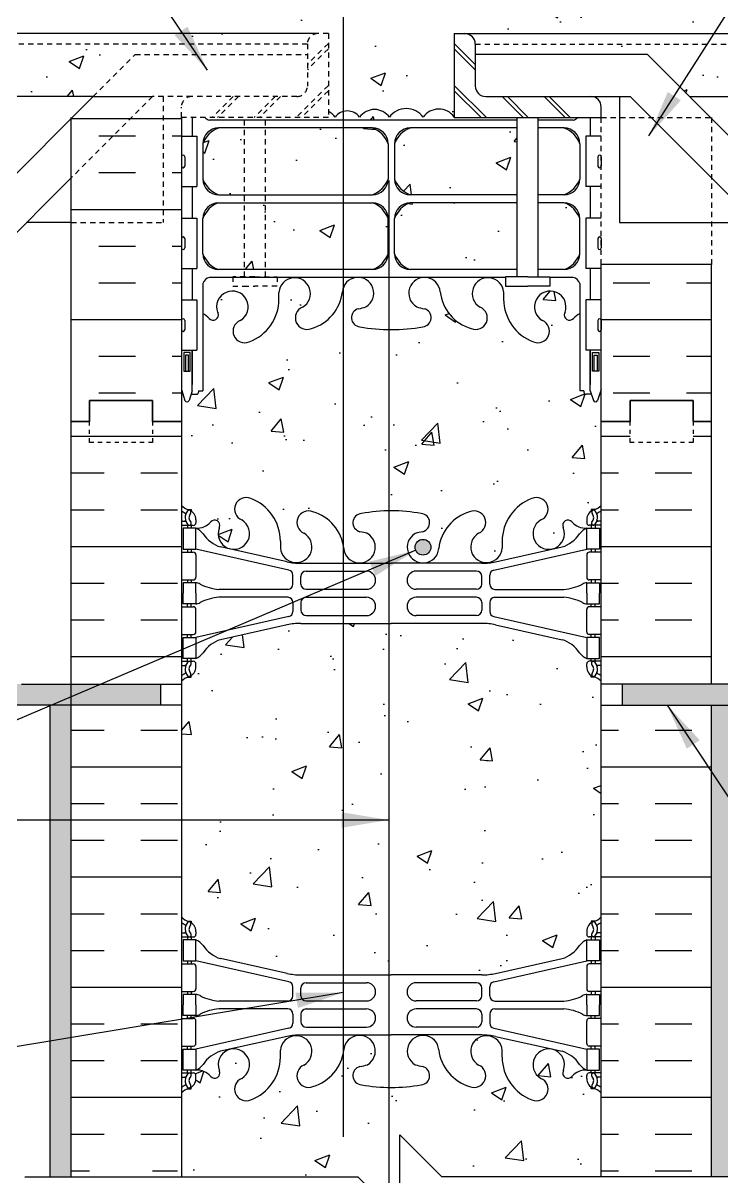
# Model space of a CAD drawing. Header units: inches. Extents: x 231.8 to 290, y 155 to 224.3.
# Drawn here: x 250.82 to 267.47, y 178.09 to 205.58 of the extents above; entities that cross this region are included whole.
import ezdxf

# ---------------------------------------------------------------- set-up
doc = ezdxf.new("R2010")
doc.units = ezdxf.units.IN
doc.header["$MEASUREMENT"] = 0
doc.linetypes.add('DASHED2', pattern=[0.375, 0.25, -0.125])
doc.linetypes.add('HIDDEN2', pattern=[0.1875, 0.125, -0.0625])
for name, color, linetype in [('HATCH', 12, 'Continuous'), ('Hidden2', 12, 'HIDDEN2'), ('line25', 2, 'Continuous'), ('LINE3', 3, 'Continuous'), ('LINE50', 5, 'Continuous'), ('LINE9', 9, 'Continuous'), ('TEXT', 4, 'Continuous'), ('Web_Edge', 9, 'Continuous')]:
    doc.layers.add(name, color=color, linetype=linetype)
doc.styles.add('DIM', font='romans.shx', dxfattribs={"width": 0.7})
doc.dimstyles.new('ext_12', dxfattribs={"dimscale": 12, "dimtxt": 0.09375, "dimasz": 0.09375, "dimexe": 0.09375, "dimexo": 0.0625, "dimgap": 0.0625, "dimtad": 1, "dimdec": 1, "dimzin": 3, "dimdsep": 46, "dimlunit": 4, "dimtxsty": 'DIM', "dimcen": 0.09, "dimdle": 0.09375, "dimclrt": 4, "dimadec": 0, "dimazin": 0, "dimtfac": 1, "dimtdec": 1, "dimtmove": 2, "dimatfit": 3, "dimfxl": 1, "dimfrac": 2, "dimtolj": 1, "dimtzin": 0, "dimarcsym": 0})
pattern_1 = [(50, (0, 0), (3.5863, -0.31376), [0.375, -4.125]), (355, (0, 0), (-0.693757, 3.76096), [0.3, -3.3]), (100.4514, (0.299, -0.026), (2.892544, 3.4472), [0.3187, -3.50571]), (46.1842, (0, 1), (5.336207, -0.827596), [0.5625, -6.1875]), (96.6356, (0.4447, 0.931), (4.67331, 4.87059), [0.47805, -5.25857]), (351.1842, (0, 1), (4.67331, 4.87059), [0.45, -4.95]), (21, (0.5, 0.75), (2.984535, -2.013094), [0.375, -4.125]), (326, (0.5, 0.75), (1.216577, 3.62575), [0.3, -3.3]), (71.4514, (0.7487, 0.5822), (4.201112, 1.612656), [0.3187, -3.50571]), (37.5, (0, 0), (0.0607993, 1.6644693), [0, -3.26, 0, -3.35, 0, -3.3125]), (7.5, (0, 0), (1.315348, 1.9720586), [0, -1.91, 0, -3.185, 0, -1.2625]), (327.5, (-1.115, 0), (2.669112, -0.1127744), [0, -1.25, 0, -3.9, 0, -5.175]), (317.5, (-1.615, 0), (2.915931, 0.500525), [0, -1.625, 0, -2.59, 0, -3.675])]

msp = doc.modelspace()

# ---------------------------------------------------------------- hatches: boundary and pattern name
at = {"layer": 'HATCH'}
h = msp.add_hatch(dxfattribs=at)
h.set_pattern_fill('AR-CONC', color=256, scale=0.5)
h.set_pattern_definition(pattern_1)
h.paths.add_polyline_path([(264.249, 219.932, -0.249069), (264.359, 220.139), (264.359, 220.181), (264.449, 220.181, 0.088416), (264.595, 220.278), (264.595, 223.086), (260.595, 223.086), (259.595, 224.086), (259.595, 222.086), (258.595, 223.086), (254.595, 223.086), (254.595, 220.278, 0.08841), (254.741, 220.181), (254.831, 220.181), (254.831, 220.139, -0.249069), (254.941, 219.932), (254.941, 219.865, -0.414214), (254.879, 219.802), (254.831, 219.802), (254.831, 219.732), (254.936, 219.732, -0.168672), (255.122, 219.583, 0.17445), (255.53, 219.287), (257.111, 218.934, 0.054974), (257.437, 218.898), (259.595, 218.898), (261.753, 218.898, 0.054974), (262.08, 218.934), (263.661, 219.287, 0.17445), (264.068, 219.583, -0.168672), (264.254, 219.732), (264.359, 219.732), (264.359, 219.802), (264.312, 219.802, -0.414214), (264.249, 219.865)])
h.paths.add_polyline_path([(264.595, 216.086, 0.088416), (264.449, 216.183), (264.359, 216.183), (264.359, 216.225, -0.249069), (264.249, 216.432), (264.249, 216.5, -0.414214), (264.312, 216.562), (264.359, 216.562), (264.359, 216.632), (264.254, 216.632, 0.231736), (263.897, 216.481, -0.8344), (263.685, 216.607), (263.697, 216.628, 2.155404), (263.158, 216.434, -1), (262.945, 215.923, -0.311223), (262.236, 216.939), (262.236, 217.104, 1.661382), (261.675, 216.751, -1), (261.462, 216.24, -0.30095), (260.725, 217.112, 1.661382), (260.164, 216.759, 0.055617), (260.344, 216.714, -0.843243), (260.309, 216.281, -0.047544), (259.595, 216.217, -0.047544), (258.882, 216.281, -0.843243), (258.847, 216.714, 0.055617), (259.027, 216.759, 1.661382), (258.465, 217.112, -0.30095), (257.729, 216.24, -1), (257.516, 216.751, 1.661382), (256.955, 217.104), (256.955, 216.939, -0.311223), (256.246, 215.923, -1), (256.032, 216.434, 2.155404), (255.494, 216.628), (255.506, 216.607, -0.834375), (255.294, 216.481, 0.23174), (254.936, 216.632), (254.831, 216.632), (254.831, 216.562), (254.879, 216.562, -0.414214), (254.941, 216.5), (254.941, 216.432, -0.249069), (254.831, 216.225), (254.831, 216.183), (254.741, 216.183, 0.08841), (254.595, 216.086), (254.595, 213.327), (254.68, 213.587, -0.6), (254.78, 213.587), (254.829, 213.437), (254.955, 213.437, -0.414214), (255.005, 213.387), (255.005, 213.357), (255.105, 213.357), (255.105, 211.52, 0.108933), (255.258, 211.633, -0.8344), (255.47, 211.508), (255.458, 211.486, 2.155404), (255.996, 211.681, -1), (256.21, 212.192, -0.311223), (256.919, 211.176), (256.919, 211.011, 1.661382), (257.48, 211.364, -1), (257.693, 211.875, -0.30095), (258.429, 211.002, 1.661382), (258.991, 211.355, 0.055617), (258.811, 211.401, -0.843243), (258.846, 211.833, -0.049932), (259.595, 211.898, -0.049932), (260.345, 211.833, -0.843243), (260.38, 211.401, 0.055617), (260.2, 211.355, 1.661382), (260.761, 211.002, -0.30095), (261.498, 211.875, -1), (261.711, 211.364, 1.661382), (262.272, 211.011), (262.272, 211.176, -0.311223), (262.981, 212.192, -1), (263.194, 211.681, 2.155404), (263.733, 211.486), (263.721, 211.508, -0.834375), (263.933, 211.633, 0.10894), (264.085, 211.52), (264.085, 213.357), (264.185, 213.357), (264.185, 213.387, -0.414214), (264.235, 213.437), (264.361, 213.437), (264.41, 213.587, -0.6), (264.51, 213.587), (264.595, 213.327), (264.595, 214.086)])
h.paths.add_polyline_path([(263.924, 206.908), (255.267, 206.908, 0.268156), (255.105, 206.76), (255.105, 206.586, -0.465708), (255.398, 206.571, -0.520567), (255.658, 206.563, -0.520567), (255.801, 206.563, -0.520567), (256.188, 206.563, -0.520567), (256.614, 206.563, -0.520567), (256.883, 206.563, -0.520567), (257.206, 206.563, -0.520567), (257.451, 206.563, -0.520567), (257.862, 206.563, -0.520567), (257.925, 206.626, -0.520567), (258.344, 206.626, -0.520567), (258.683, 206.626, -0.520567), (259.007, 206.587, -0.520567), (259.323, 206.587, -0.520567), (259.67, 206.587, -0.520567), (259.962, 206.587, -0.542707), (260.094, 206.577, -0.542707), (260.226, 206.587, -0.520567), (260.518, 206.587, -0.520567), (260.865, 206.587, -0.520567), (261.181, 206.587, -0.520567), (261.505, 206.626, -0.520567), (261.844, 206.626, -0.520567), (262.263, 206.626, -0.520567), (262.326, 206.563, -0.314132), (262.595, 206.662, -0.314132), (262.865, 206.563, -0.520567), (262.928, 206.626, -0.520567), (263.346, 206.626, -0.520567), (263.686, 206.626, -0.520567), (264.01, 206.587, -0.130594), (264.085, 206.65), (264.085, 206.76, 0.268138)])
h.paths.add_polyline_path([(259.519, 209.252), (259.519, 210.093, 0.225652), (259.144, 210.468), (255.48, 210.468, 0.225652), (255.105, 210.093), (255.105, 209.252, 0.225652), (255.48, 208.877), (259.144, 208.877, 0.225652)])
h.paths.add_polyline_path([(259.519, 208.311, 0.225652), (259.144, 208.686), (255.48, 208.686, 0.225652), (255.105, 208.311), (255.105, 207.47, 0.225652), (255.48, 207.095), (259.144, 207.095, 0.225652), (259.519, 207.47)])
h.paths.add_polyline_path([(264.085, 208.311, 0.225652), (263.71, 208.686), (260.047, 208.686, 0.225652), (259.672, 208.311), (259.672, 207.47, 0.225652), (260.047, 207.095), (263.71, 207.095, 0.225652), (264.085, 207.47)])
h.paths.add_polyline_path([(264.085, 210.093, 0.225652), (263.71, 210.468), (260.047, 210.468, 0.225652), (259.672, 210.093), (259.672, 209.252, 0.225652), (260.047, 208.877), (263.71, 208.877, 0.225652), (264.085, 209.252)])
h.paths.add_polyline_path([(259.519, 200.92, 0.225652), (259.144, 201.295), (256.595, 201.295), (256.595, 199.704), (259.144, 199.704, 0.225652), (259.519, 200.079)])
h.paths.add_polyline_path([(259.519, 201.861), (259.519, 202.702, 0.225652), (259.144, 203.077), (256.595, 203.077), (256.595, 201.486), (259.144, 201.486, 0.225652)])
h.paths.add_polyline_path([(262.595, 203.077), (260.047, 203.077, 0.225652), (259.672, 202.702), (259.672, 201.861, 0.225652), (260.047, 201.486), (262.595, 201.486)])
h.paths.add_polyline_path([(262.595, 201.295), (260.047, 201.295, 0.225652), (259.672, 200.92), (259.672, 200.079, 0.225652), (260.047, 199.704), (262.595, 199.704)])
h.paths.add_polyline_path([(264.085, 200.92, 0.225652), (263.71, 201.295), (263.095, 201.295), (263.095, 199.704), (263.71, 199.704, 0.225652), (264.085, 200.079)])
h.paths.add_polyline_path([(264.085, 202.702, 0.225652), (263.71, 203.077), (263.095, 203.077), (263.095, 201.486), (263.71, 201.486, 0.225652), (264.085, 201.861)])
h.paths.add_polyline_path([(256.095, 201.295), (255.48, 201.295, 0.225652), (255.105, 200.92), (255.105, 200.079, 0.225652), (255.48, 199.704), (256.095, 199.704)])
h.paths.add_polyline_path([(256.595, 201.295), (256.095, 201.295), (256.095, 199.704), (256.595, 199.704)])
h.paths.add_polyline_path([(256.595, 203.077), (256.095, 203.077), (256.095, 201.486), (256.595, 201.486)])
h.paths.add_polyline_path([(256.095, 203.077), (255.48, 203.077, 0.225652), (255.105, 202.702), (255.105, 201.861, 0.225652), (255.48, 201.486), (256.095, 201.486)])
h.paths.add_polyline_path([(264.595, 196.086), (264.595, 196.845), (264.51, 196.585, -0.6), (264.41, 196.585), (264.361, 196.735), (264.235, 196.735, -0.414214), (264.185, 196.785), (264.185, 196.815), (264.085, 196.815), (264.085, 198.652, 0.108935), (263.933, 198.539, -0.8344), (263.721, 198.664), (263.733, 198.686, 2.155404), (263.194, 198.491, -1), (262.981, 197.98, -0.311223), (262.272, 198.996), (262.272, 199.161, 1.661382), (261.711, 198.808, -1), (261.498, 198.297, -0.30095), (260.761, 199.17, 1.661382), (260.2, 198.817, 0.055617), (260.38, 198.771, -0.843243), (260.345, 198.339, -0.049932), (259.595, 198.275, -0.049932), (258.846, 198.339, -0.843243), (258.811, 198.771, 0.055617), (258.991, 198.817, 1.661382), (258.429, 199.17, -0.30095), (257.693, 198.297, -1), (257.48, 198.808, 1.661382), (256.919, 199.161), (256.919, 198.996, -0.311223), (256.21, 197.98, -1), (255.996, 198.491, 2.155404), (255.458, 198.686), (255.47, 198.664, -0.834375), (255.258, 198.539, 0.108938), (255.105, 198.652), (255.105, 196.815), (255.005, 196.815), (255.005, 196.785, -0.414214), (254.955, 196.735), (254.829, 196.735), (254.78, 196.585, -0.6), (254.68, 196.585), (254.595, 196.845), (254.595, 196.086), (254.595, 194.086, 0.08841), (254.741, 193.989), (254.831, 193.989), (254.831, 193.947, -0.249069), (254.941, 193.74), (254.941, 193.672, -0.414214), (254.879, 193.61), (254.831, 193.61), (254.831, 193.54), (254.936, 193.54, 0.231736), (255.294, 193.691, -0.8344), (255.506, 193.565), (255.494, 193.544, 2.155404), (256.032, 193.738, -1), (256.246, 194.25, -0.311223), (256.955, 193.234), (256.955, 193.069, 1.661382), (257.516, 193.421, -1), (257.729, 193.932, -0.30095), (258.465, 193.06, 1.661382), (259.027, 193.413, 0.055617), (258.847, 193.458, -0.843243), (258.882, 193.891, -0.047544), (259.595, 193.956, -0.047544), (260.309, 193.891, -0.843243), (260.344, 193.458, 0.055617), (260.164, 193.413, 1.661382), (260.725, 193.06, -0.30095), (261.462, 193.932, -1), (261.675, 193.421, 1.661382), (262.236, 193.069), (262.236, 193.234, -0.311223), (262.945, 194.25, -1), (263.158, 193.738, 2.155404), (263.697, 193.544), (263.685, 193.565, -0.834375), (263.897, 193.691, 0.23174), (264.254, 193.54), (264.359, 193.54), (264.359, 193.61), (264.312, 193.61, -0.414214), (264.249, 193.672), (264.249, 193.74, -0.249069), (264.359, 193.947), (264.359, 193.989), (264.449, 193.989, 0.088416), (264.595, 194.086)])
h.paths.add_polyline_path([(264.595, 189.894, 0.088416), (264.449, 189.991), (264.359, 189.991), (264.359, 190.033, -0.249069), (264.249, 190.24), (264.249, 190.307, -0.414214), (264.312, 190.37), (264.359, 190.37), (264.359, 190.44), (264.254, 190.44, -0.155529), (264.079, 190.574, 0.180914), (263.661, 190.885), (262.08, 191.238, 0.054974), (261.753, 191.274), (259.595, 191.274), (257.437, 191.274, 0.054974), (257.111, 191.238), (255.53, 190.885, 0.180914), (255.112, 190.574, -0.155529), (254.936, 190.44), (254.831, 190.44), (254.831, 190.37), (254.879, 190.37, -0.414214), (254.941, 190.307), (254.941, 190.24, -0.249069), (254.831, 190.033), (254.831, 189.991), (254.741, 189.991, 0.08841), (254.595, 189.894), (254.595, 184.278, 0.08841), (254.741, 184.181), (254.831, 184.181), (254.831, 184.139, -0.249069), (254.941, 183.932), (254.941, 183.865, -0.414214), (254.879, 183.802), (254.831, 183.802), (254.831, 183.732), (254.936, 183.732, -0.155529), (255.112, 183.598, 0.180914), (255.53, 183.287), (257.111, 182.934, 0.054974), (257.437, 182.898), (259.595, 182.898), (261.753, 182.898, 0.054974), (262.08, 182.934), (263.661, 183.287, 0.180914), (264.079, 183.598, -0.155529), (264.254, 183.732), (264.359, 183.732), (264.359, 183.802), (264.312, 183.802, -0.414214), (264.249, 183.865), (264.249, 183.932, -0.249069), (264.359, 184.139), (264.359, 184.181), (264.449, 184.181, 0.088416), (264.595, 184.278)])
h.paths.add_polyline_path([(264.595, 180.086, 0.088416), (264.449, 180.183), (264.359, 180.183), (264.359, 180.225, -0.249069), (264.249, 180.432), (264.249, 180.5, -0.414214), (264.312, 180.562), (264.359, 180.562), (264.359, 180.632), (264.254, 180.632, 0.231736), (263.897, 180.481, -0.8344), (263.685, 180.607), (263.697, 180.628, 2.155404), (263.158, 180.434, -1), (262.945, 179.923, -0.311223), (262.236, 180.939), (262.236, 181.104, 1.661382), (261.675, 180.751, -1), (261.462, 180.24, -0.30095), (260.725, 181.112, 1.661382), (260.164, 180.759, 0.055617), (260.344, 180.714, -0.843243), (260.309, 180.281, -0.047544), (259.595, 180.217, -0.047544), (258.882, 180.281, -0.843243), (258.847, 180.714, 0.055617), (259.027, 180.759, 1.661382), (258.465, 181.112, -0.30095), (257.729, 180.24, -1), (257.516, 180.751, 1.661382), (256.955, 181.104), (256.955, 180.939, -0.311223), (256.246, 179.923, -1), (256.032, 180.434, 2.155404), (255.494, 180.628), (255.506, 180.607, -0.834375), (255.294, 180.481, 0.23174), (254.936, 180.632), (254.831, 180.632), (254.831, 180.562), (254.879, 180.562, -0.414214), (254.941, 180.5), (254.941, 180.432, -0.249069), (254.831, 180.225), (254.831, 180.183), (254.741, 180.183, 0.08841), (254.595, 180.086), (254.595, 178.086), (258.799, 178.086), (259.799, 177.086), (259.799, 179.086), (260.799, 178.086), (264.595, 178.086)])
h = msp.add_hatch(dxfattribs=at)
h.set_pattern_fill('AR-SAND', color=256, scale=0.25, style=0)
h.set_pattern_definition([(142.5, (251.57373, 213.00295), (0.0157483, 0.481706), [0, -0.38, 0, -0.425, 0, -0.40625]), (172.5, (251.5737, 213.00295), (-0.442444, 0.705537), [0, -0.205, 0, -0.3425, 0, -0.13125]), (212.5, (251.88123, 213.00295), (-0.7785355, 0.0014148), [0, -0.125, 0, -0.45, 0, -0.5875]), (222.5, (251.8812, 213.00295), (-0.751532, 0.219419), [0, -0.0625, 0, -0.295, 0, -0.3375])])
h.paths.add_polyline_path([(251.47, 223.086), (251.97, 223.086), (251.97, 214.086), (251.97, 206.577), (251.47, 206.577)])
h.paths.add_polyline_path([(251.47, 189.327), (251.97, 189.327), (251.97, 178.086), (251.47, 178.086)])
h.paths.add_polyline_path([(232.89, 189.827), (232.89, 189.327), (254.095, 189.327), (254.095, 189.827)])
h = msp.add_hatch(dxfattribs=at)
h.set_pattern_fill('AR-SAND', color=256, scale=0.25, style=0)
h.set_pattern_definition([(37.5, (267.61703, 213.00295), (-0.0157483, 0.481706), [0, -0.38, 0, -0.425, 0, -0.40625]), (7.5, (267.617, 213.00295), (0.442444, 0.705537), [0, -0.205, 0, -0.3425, 0, -0.13125]), (327.5, (267.30953, 213.00295), (0.7785355, 0.0014148), [0, -0.125, 0, -0.45, 0, -0.5875]), (317.5, (267.3095, 213.00295), (0.751532, 0.219419), [0, -0.0625, 0, -0.295, 0, -0.3375])])
h.paths.add_polyline_path([(267.72, 223.086), (267.22, 223.086), (267.22, 214.086), (267.22, 206.577), (267.72, 206.577)])
h.paths.add_polyline_path([(267.72, 189.327), (267.22, 189.327), (267.22, 178.086), (267.72, 178.086)])
h.paths.add_polyline_path([(289.025, 189.327), (289.025, 189.827), (265.095, 189.827), (265.095, 189.327)])
h = msp.add_hatch(dxfattribs=at)
h.set_pattern_fill('INSUL', color=256, scale=7, style=0)
h.set_pattern_definition([(0, (266.6242, 198.5118), (0, 2.625), []), (0, (266.6242, 199.3868), (0, 2.625), [0.875, -0.875]), (0, (266.6242, 200.2618), (0, 2.625), [0.875, -0.875])])
h.paths.add_polyline_path([(267.22, 199.827), (264.595, 199.827), (264.595, 196.086), (265.283, 196.086), (265.283, 196.586), (266.783, 196.586), (266.783, 196.086), (267.22, 196.086)])
h.paths.add_polyline_path([(254.595, 203.327), (251.97, 203.327), (251.97, 196.086), (252.408, 196.086), (252.408, 196.586), (253.908, 196.586), (253.908, 196.086), (254.595, 196.086)])
h.paths.add_polyline_path([(251.97, 206.577), (254.595, 206.577), (254.595, 214.086), (253.908, 214.086), (253.908, 214.586), (252.408, 214.586), (252.408, 214.086), (251.97, 214.086)])
h = msp.add_hatch(dxfattribs=at)
h.set_pattern_fill('AR-CONC', color=256, scale=0.5)
h.set_pattern_definition(pattern_1)
h.paths.add_polyline_path([(261.095, 205.327), (261.345, 205.327), (289.025, 205.327), (289.025, 206.577), (264.595, 206.577), (264.595, 206.654, 0.373598), (264.326, 206.587, 0.520567), (264.01, 206.587, 0.520567), (263.686, 206.626, 0.520567), (263.346, 206.626, 0.520567), (262.928, 206.626, 0.520567), (262.865, 206.563, 0.314132), (262.595, 206.662, 0.314132), (262.326, 206.563, 0.520567), (262.263, 206.626, 0.520567), (261.844, 206.626, 0.520567), (261.505, 206.626, 0.520567), (261.181, 206.587, 0.520567), (260.865, 206.587, 0.520567), (260.518, 206.587, 0.520567), (260.226, 206.587, 0.542707), (260.094, 206.577, 0.542707), (259.962, 206.587, 0.520567), (259.67, 206.587, 0.520567), (259.323, 206.587, 0.520567), (259.007, 206.587, 0.520567), (258.683, 206.626, 0.520567), (258.344, 206.626, 0.520567), (257.925, 206.626, 0.520567), (257.862, 206.563, 0.520567), (257.451, 206.563, 0.520567), (257.206, 206.563, 0.520567), (256.883, 206.563, 0.520567), (256.614, 206.563, 0.520567), (256.188, 206.563, 0.520567), (255.801, 206.563, 0.520567), (255.658, 206.563, 0.520567), (255.398, 206.571, 0.486686), (255.097, 206.577, 0.486686), (254.796, 206.571, 0.366343), (254.595, 206.617), (254.595, 206.577), (232.89, 206.577), (232.89, 205.327), (257.845, 205.327), (258.095, 205.327), (258.095, 203.468, -0.133665), (258.258, 203.332, -0.520567), (258.839, 203.332, -0.520567), (259.549, 203.332, -0.520567), (260.351, 203.332, -0.515396), (261.095, 203.338)])
h.paths.add_polyline_path([(289.025, 205.077), (261.595, 205.077), (261.595, 204.827), (265.697, 204.827), (266.697, 203.827), (289.025, 203.827)], flags=17)
h.paths.add_polyline_path([(289.025, 205.327), (261.345, 205.327, -0.414214), (261.595, 205.077), (289.025, 205.077)], flags=17)
h.paths.add_polyline_path([(253.494, 204.827), (257.595, 204.827), (257.595, 205.077), (232.89, 205.077), (232.89, 203.827), (252.494, 203.827)], flags=17)
h.paths.add_polyline_path([(257.845, 205.327), (232.89, 205.327), (232.89, 205.077), (257.595, 205.077, -0.414214)], flags=17)
h = msp.add_hatch(dxfattribs=at)
h.set_pattern_fill('AR-CONC', color=256, scale=0.5)
h.set_pattern_definition(pattern_1)
h.paths.add_polyline_path([(259.549, 203.332, 0.520567), (258.839, 203.332, 0.520567), (258.258, 203.332, 0.133665), (258.095, 203.468), (258.095, 203.327), (256.595, 203.327), (256.595, 203.264), (262.595, 203.264), (262.595, 203.327), (261.095, 203.327), (261.095, 203.338, 0.515396), (260.351, 203.332, 0.520567)])
h = msp.add_hatch(dxfattribs=at)
h.set_pattern_fill('INSUL', color=256, scale=7, style=0)
h.set_pattern_definition([(0, (265.8769, 193.1055), (0, 2.625), []), (0, (265.8769, 193.9805), (0, 2.625), [0.875, -0.875]), (0, (265.8769, 194.8555), (0, 2.625), [0.875, -0.875])])
h.paths.add_polyline_path([(267.22, 196.086), (266.783, 196.086), (266.783, 195.586), (265.283, 195.586), (265.283, 196.086), (264.595, 196.086), (264.595, 189.827), (267.22, 189.827)], flags=0)
h.paths.add_polyline_path([(267.22, 196.086), (266.783, 196.086), (266.783, 195.586), (265.283, 195.586), (265.283, 196.086), (264.595, 196.086), (264.595, 189.827), (267.22, 189.827)], flags=17)
h.paths.add_polyline_path([(267.22, 196.086), (266.783, 196.086), (266.783, 195.586), (265.283, 195.586), (265.283, 196.086), (264.595, 196.086), (264.595, 189.827), (267.22, 189.827)], flags=17)
h.paths.add_polyline_path([(267.22, 189.327), (264.595, 189.327), (264.595, 178.086), (267.22, 178.086)])
h.paths.add_polyline_path([(251.97, 189.827), (254.595, 189.827), (254.595, 196.086), (253.908, 196.086), (253.908, 196.586), (252.408, 196.586), (252.408, 196.086), (251.97, 196.086)])
h.paths.add_polyline_path([(254.595, 189.327), (251.97, 189.327), (251.97, 178.086), (252.408, 178.086), (252.408, 178.586), (253.908, 178.586), (253.908, 178.086), (254.595, 178.086)])
at = {"layer": 'LINE3'}
msp.add_hatch(color=256, dxfattribs=at).paths.add_polyline_path([(260.164, 193.088, 1), (260.539, 193.088, 1)])

# ---------------------------------------------------------------- linework, layer by layer
at = {"layer": 'HATCH'}
for p, q in [((261.095, 205.091), (261.595, 204.591)), ((261.095, 204.966), (261.595, 204.466)), ((261.095, 204.091), (261.859, 203.327)), ((261.095, 203.966), (261.734, 203.327)), ((262.234, 203.827), (262.734, 203.327)), ((262.359, 203.827), (262.859, 203.327)), ((263.234, 203.827), (263.734, 203.327)), ((263.359, 203.827), (263.859, 203.327))]:
    msp.add_line(p, q, dxfattribs=at)
msp.add_lwpolyline([(261.095, 203.338, 0.515396), (260.351, 203.332, 0.520567), (259.549, 203.332, 0.520567), (258.839, 203.332, 0.520567), (258.258, 203.332, 0.133665), (258.095, 203.468, 0.133665)], format="xyb", dxfattribs=at)
at = {"layer": 'Hidden2'}
for p, q in [((258.095, 205.091), (257.595, 204.591)), ((258.095, 205.327), (257.845, 205.327)), ((258.095, 205.327), (258.095, 203.327)), ((252.494, 203.827), (253.494, 204.827)), ((253.494, 204.827), (257.595, 204.827)), ((257.595, 205.077), (257.595, 204.077)), ((258.095, 204.966), (257.595, 204.466)), ((258.095, 204.091), (257.331, 203.327)), ((253.908, 203.827), (251.97, 201.889)), ((254.845, 203.827), (253.908, 203.827)), ((254.158, 203.827), (254.158, 200.827)), ((257.345, 203.827), (254.845, 203.827)), ((255.831, 203.827), (255.331, 203.327)), ((255.956, 203.827), (255.456, 203.327)), ((256.831, 203.827), (256.331, 203.327)), ((256.956, 203.827), (256.456, 203.327)), ((258.095, 203.966), (257.456, 203.327)), ((254.595, 203.327), (254.595, 203.577)), ((258.095, 203.327), (254.595, 203.327)), ((256.095, 199.534), (256.095, 203.327)), ((256.595, 199.534), (256.595, 203.327)), ((264.595, 199.827), (264.595, 203.327)), ((264.595, 203.327), (267.22, 203.327)), ((267.22, 203.327), (267.22, 199.827)), ((251.97, 200.827), (254.158, 200.827))]:
    msp.add_line(p, q, dxfattribs=at)
at = {"layer": 'Hidden2', "linetype": 'HIDDEN2'}
for p, q in [((257.595, 205.077), (232.89, 205.077)), ((261.595, 205.077), (289.025, 205.077))]:
    msp.add_line(p, q, dxfattribs=at)
at = {"layer": 'Hidden2'}
for points in [[(256.345, 199.534), (255.817, 199.534), (255.817, 199.308), (256.076, 199.308)], [(256.345, 199.534), (256.874, 199.534), (256.874, 199.308), (256.345, 199.308)], [(256.076, 199.308), (256.345, 199.308)]]:
    msp.add_lwpolyline(points, dxfattribs=at)
for centre, start, end in [((257.845, 205.077), 90, 180), ((257.345, 204.077), 270, 0), ((254.845, 203.577), 90, 180)]:
    msp.add_arc(centre, 0.25, start, end, dxfattribs=at)
at = {"layer": 'line25'}
for p, q in [((261.095, 205.327), (261.095, 203.327)), ((261.095, 205.327), (261.345, 205.327)), ((261.595, 205.077), (261.595, 204.077)), ((261.845, 203.827), (264.345, 203.827)), ((264.595, 203.327), (264.595, 203.577)), ((251.97, 203.303), (254.595, 203.303)), ((254.595, 203.327), (254.595, 196.086)), ((261.095, 203.327), (264.595, 203.327)), ((262.595, 199.534), (262.595, 203.327)), ((263.095, 199.534), (263.095, 203.327)), ((263.991, 203.327), (264.595, 203.327)), ((254.595, 202.881), (254.96, 202.881)), ((254.96, 202.881), (254.96, 201.681)), ((264.595, 202.881), (264.23, 202.881)), ((264.23, 202.881), (264.23, 201.681)), ((254.595, 201.681), (254.96, 201.681)), ((264.595, 201.681), (264.23, 201.681)), ((254.595, 200.931), (254.96, 200.931)), ((254.96, 200.931), (254.96, 199.731)), ((264.595, 200.931), (264.23, 200.931)), ((264.23, 200.931), (264.23, 199.731)), ((254.595, 199.731), (254.96, 199.731)), ((264.595, 199.731), (264.23, 199.731)), ((264.595, 196.086), (264.595, 199.827)), ((267.22, 199.827), (264.595, 199.827)), ((254.595, 198.981), (254.96, 198.981)), ((254.96, 198.981), (254.96, 197.781)), ((264.595, 198.981), (264.23, 198.981)), ((264.23, 198.981), (264.23, 197.781)), ((254.595, 197.781), (254.96, 197.781)), ((264.595, 197.781), (264.23, 197.781)), ((254.595, 196.086), (254.595, 178.086)), ((264.595, 178.086), (264.595, 196.086))]:
    msp.add_line(p, q, dxfattribs=at)
for points in [[(262.845, 199.534), (262.317, 199.534), (262.317, 199.308), (262.845, 199.308)], [(262.845, 199.534), (263.374, 199.534), (263.374, 199.308), (263.114, 199.308)], [(263.114, 199.308), (262.845, 199.308)]]:
    msp.add_lwpolyline(points, dxfattribs=at)
for centre, start, end in [((261.345, 205.077), 0, 90), ((261.845, 204.077), 180, 270), ((264.345, 203.577), 0, 90)]:
    msp.add_arc(centre, 0.25, start, end, dxfattribs=at)
at = {"layer": 'LINE3'}
for p, q in [((258.452, 223.086), (258.452, 179.042)), ((259.535, 201.827), (259.535, 177.35))]:
    msp.add_line(p, q, dxfattribs=at)
msp.add_circle((260.351, 193.088), 0.188, dxfattribs=at)
at = {"layer": 'LINE50'}
for p, q in [((251.97, 196.086), (251.97, 203.327)), ((267.22, 196.086), (267.22, 199.827)), ((251.97, 178.086), (251.97, 196.086)), ((267.22, 189.827), (267.22, 196.086)), ((267.22, 178.086), (267.22, 189.327))]:
    msp.add_line(p, q, dxfattribs=at)
for points in [[(251.97, 196.086), (252.408, 196.086), (252.408, 196.586), (253.908, 196.586), (253.908, 196.086), (254.595, 196.086)], [(254.595, 196.086), (253.908, 196.086), (253.908, 196.586), (252.408, 196.586), (252.408, 196.086), (251.97, 196.086)], [(267.22, 196.086), (266.783, 196.086), (266.783, 196.586), (265.283, 196.586), (265.283, 196.086), (264.595, 196.086)], [(264.595, 196.086), (265.283, 196.086), (265.283, 196.586), (266.783, 196.586), (266.783, 196.086), (267.22, 196.086)]]:
    msp.add_lwpolyline(points, dxfattribs=at)
at = {"layer": 'LINE9'}
for p, q in [((257.845, 205.327), (232.89, 205.327)), ((261.345, 205.327), (289.025, 205.327)), ((265.697, 204.827), (261.595, 204.827)), ((265.697, 204.827), (278.322, 192.202)), ((252.494, 203.827), (232.89, 203.827)), ((252.494, 203.827), (246.681, 198.014)), ((252.494, 203.827), (253.908, 203.827)), ((264.345, 203.827), (265.283, 203.827)), ((265.033, 203.827), (265.033, 200.827)), ((265.283, 203.827), (276.908, 192.202)), ((266.697, 203.827), (289.025, 203.827)), ((254.595, 202.391), (254.595, 202.171)), ((254.635, 202.431), (254.635, 202.431)), ((254.675, 202.391), (254.675, 202.171)), ((264.515, 202.391), (264.515, 202.171)), ((264.555, 202.431), (264.555, 202.431)), ((264.595, 202.391), (264.595, 202.171)), ((254.595, 202.336), (254.595, 202.336)), ((254.595, 202.226), (254.595, 202.226)), ((254.635, 202.131), (254.635, 202.131)), ((264.555, 202.131), (264.555, 202.131)), ((264.595, 202.336), (264.595, 202.336)), ((264.595, 202.226), (264.595, 202.226)), ((251.97, 201.889), (248.096, 198.014)), ((251.97, 200.827), (250.908, 200.827)), ((265.033, 200.827), (268.283, 200.827)), ((254.595, 200.441), (254.595, 200.221)), ((254.675, 200.441), (254.675, 200.221)), ((264.515, 200.441), (264.515, 200.221)), ((264.595, 200.441), (264.595, 200.221)), ((254.595, 200.386), (254.595, 200.386)), ((254.595, 200.276), (254.595, 200.276)), ((254.635, 200.181), (254.635, 200.181)), ((264.555, 200.181), (264.555, 200.181)), ((264.595, 200.386), (264.595, 200.386)), ((264.595, 200.276), (264.595, 200.276)), ((254.595, 198.491), (254.595, 198.271)), ((254.635, 198.531), (254.635, 198.531)), ((254.675, 198.491), (254.675, 198.271)), ((264.515, 198.491), (264.515, 198.271)), ((264.555, 198.531), (264.555, 198.531)), ((264.595, 198.491), (264.595, 198.271)), ((254.595, 198.436), (254.595, 198.436)), ((254.595, 198.326), (254.595, 198.326)), ((254.635, 198.231), (254.635, 198.231)), ((264.555, 198.231), (264.555, 198.231)), ((264.595, 198.436), (264.595, 198.436)), ((264.595, 198.326), (264.595, 198.326)), ((250.783, 189.827), (254.595, 189.827)), ((254.095, 189.827), (254.095, 189.327)), ((268.408, 189.827), (264.595, 189.827)), ((265.095, 189.827), (265.095, 189.327)), ((254.595, 189.327), (232.89, 189.327)), ((251.47, 178.086), (251.47, 189.327)), ((264.595, 189.327), (289.025, 189.327)), ((259.799, 177.086), (259.799, 179.086)), ((259.799, 179.086), (260.799, 178.086)), ((250.864, 178.086), (258.799, 178.086)), ((258.799, 178.086), (259.799, 177.086)), ((268.733, 178.086), (260.799, 178.086))]:
    msp.add_line(p, q, dxfattribs=at)
at = {"layer": 'LINE9', "linetype": 'DASHED2', "ltscale": 0.15}
for points in [[(253.908, 196.086), (253.908, 196.086), (253.908, 195.586), (252.408, 195.586), (252.408, 196.086), (252.408, 196.086)], [(266.783, 196.086), (266.783, 196.086), (266.783, 195.586), (265.283, 195.586), (265.283, 196.086), (265.283, 196.086)]]:
    msp.add_lwpolyline(points, dxfattribs=at)
at = {"layer": 'LINE9'}
for centre, start, end in [((254.635, 202.391), 90, 180), ((254.635, 202.391), 0, 90), ((264.555, 202.391), 90, 180), ((264.555, 202.391), 360, 90), ((254.635, 202.171), 180, 270), ((254.635, 202.171), 270, 0), ((264.555, 202.171), 180, 270), ((264.555, 202.171), 270, 0), ((254.635, 200.441), 90, 180), ((254.635, 200.441), 0, 90), ((264.555, 200.441), 90, 180), ((264.555, 200.441), 360, 90), ((254.635, 200.221), 180, 270), ((254.635, 200.221), 270, 0), ((264.555, 200.221), 180, 270), ((264.555, 200.221), 270, 0), ((254.635, 198.491), 90, 180), ((254.635, 198.491), 0, 90), ((264.555, 198.491), 90, 180), ((264.555, 198.491), 360, 90), ((254.635, 198.271), 180, 270), ((254.635, 198.271), 270, 0), ((264.555, 198.271), 180, 270), ((264.555, 198.271), 270, 0)]:
    msp.add_arc(centre, 0.04, start, end, dxfattribs=at)
at = {"layer": 'Web_Edge'}
for p, q in [((262.595, 203.264), (255.267, 203.264)), ((263.924, 203.264), (263.095, 203.264)), ((259.144, 203.077), (255.48, 203.077)), ((262.595, 203.077), (260.047, 203.077)), ((263.71, 203.077), (263.095, 203.077)), ((255.105, 202.702), (255.105, 201.861)), ((259.519, 202.702), (259.519, 201.861)), ((259.672, 202.702), (259.672, 201.862)), ((264.085, 202.702), (264.085, 201.861)), ((255.48, 201.486), (259.144, 201.486)), ((255.48, 201.295), (259.144, 201.295)), ((262.595, 201.486), (260.047, 201.486)), ((262.595, 201.295), (260.047, 201.295)), ((263.71, 201.486), (263.095, 201.486)), ((263.71, 201.295), (263.095, 201.295)), ((255.105, 200.079), (255.105, 200.92)), ((259.519, 200.079), (259.519, 200.92)), ((259.672, 200.079), (259.672, 200.919)), ((264.085, 200.079), (264.085, 200.92)), ((259.144, 199.704), (255.48, 199.704)), ((262.595, 199.704), (260.047, 199.704)), ((263.71, 199.704), (263.095, 199.704)), ((255.105, 199.369), (255.105, 196.815)), ((262.317, 199.517), (255.267, 199.517)), ((263.924, 199.517), (263.374, 199.517)), ((264.085, 199.369), (264.085, 196.815)), ((256.919, 198.996), (256.919, 199.161)), ((262.272, 198.996), (262.272, 199.161)), ((255.458, 198.686), (255.47, 198.664)), ((263.733, 198.686), (263.721, 198.664)), ((254.855, 196.815), (254.855, 197.781)), ((264.335, 196.815), (264.335, 197.781)), ((254.595, 196.845), (254.68, 196.585)), ((264.595, 196.845), (264.51, 196.585)), ((254.855, 196.815), (254.78, 196.585)), ((254.829, 196.735), (254.955, 196.735)), ((255.005, 196.815), (255.105, 196.815)), ((255.005, 196.815), (255.005, 196.785)), ((255.005, 196.785), (255.005, 196.785)), ((264.185, 196.815), (264.085, 196.815)), ((264.185, 196.815), (264.185, 196.785)), ((264.185, 196.785), (264.185, 196.785)), ((264.361, 196.735), (264.235, 196.735)), ((264.335, 196.815), (264.41, 196.585)), ((254.741, 193.989), (254.831, 193.989)), ((254.831, 193.989), (254.831, 193.947)), ((264.449, 193.989), (264.359, 193.989)), ((264.359, 193.989), (264.359, 193.947)), ((254.595, 193.71), (254.673, 193.71)), ((254.595, 193.61), (254.879, 193.61)), ((254.741, 193.61), (254.741, 193.54)), ((254.831, 193.61), (254.831, 193.54)), ((254.941, 193.74), (254.941, 193.672)), ((255.494, 193.544), (255.506, 193.565)), ((263.697, 193.544), (263.685, 193.565)), ((264.249, 193.74), (264.249, 193.672)), ((264.595, 193.61), (264.312, 193.61)), ((264.359, 193.61), (264.359, 193.54)), ((264.449, 193.61), (264.449, 193.54)), ((264.595, 193.71), (264.517, 193.71)), ((254.741, 193.04), (254.741, 192.97)), ((254.831, 193.04), (254.831, 192.97)), ((257.154, 192.543), (254.936, 193.04)), ((257.111, 192.742), (255.53, 193.095)), ((256.955, 193.234), (256.955, 193.069)), ((262.037, 192.543), (264.254, 193.04)), ((262.08, 192.742), (263.661, 193.095)), ((262.236, 193.234), (262.236, 193.069)), ((264.359, 193.04), (264.359, 192.97)), ((264.449, 193.04), (264.449, 192.97)), ((254.595, 192.97), (254.879, 192.97)), ((254.941, 192.907), (254.941, 192.372)), ((264.249, 192.907), (264.249, 192.372)), ((264.595, 192.97), (264.312, 192.97)), ((257.437, 192.706), (259.595, 192.706)), ((257.564, 192.519), (259.004, 192.519)), ((261.753, 192.706), (259.595, 192.706)), ((261.627, 192.519), (260.187, 192.519)), ((254.595, 192.31), (254.879, 192.31)), ((254.741, 192.31), (254.741, 192.24)), ((254.831, 192.31), (254.831, 192.24)), ((257.252, 192.209), (257.252, 192.421)), ((257.439, 192.21), (257.439, 192.394)), ((261.752, 192.21), (261.752, 192.394)), ((261.939, 192.209), (261.939, 192.421)), ((264.595, 192.31), (264.312, 192.31)), ((264.359, 192.31), (264.359, 192.24)), ((264.449, 192.31), (264.449, 192.24)), ((257.127, 192.084), (255.489, 192.084)), ((257.127, 191.896), (255.489, 191.896)), ((257.564, 192.085), (259.004, 192.085)), ((257.564, 191.895), (259.004, 191.895)), ((261.627, 192.085), (260.187, 192.085)), ((261.627, 191.895), (260.187, 191.895)), ((262.064, 192.084), (263.702, 192.084)), ((262.064, 191.896), (263.702, 191.896)), ((254.595, 191.67), (254.879, 191.67)), ((254.741, 191.67), (254.741, 191.74)), ((254.831, 191.67), (254.831, 191.74)), ((257.252, 191.771), (257.252, 191.559)), ((257.439, 191.77), (257.439, 191.586)), ((261.752, 191.77), (261.752, 191.586)), ((261.939, 191.771), (261.939, 191.559)), ((264.595, 191.67), (264.312, 191.67)), ((264.359, 191.67), (264.359, 191.74)), ((264.449, 191.67), (264.449, 191.74)), ((257.154, 191.437), (254.936, 190.94)), ((254.941, 191.072), (254.941, 191.607)), ((257.564, 191.461), (259.004, 191.461)), ((261.627, 191.461), (260.187, 191.461)), ((262.037, 191.437), (264.254, 190.94)), ((264.249, 191.072), (264.249, 191.607)), ((257.111, 191.238), (255.53, 190.885)), ((257.437, 191.274), (259.595, 191.274)), ((261.753, 191.274), (259.595, 191.274)), ((262.08, 191.238), (263.661, 190.885)), ((254.595, 191.01), (254.879, 191.01)), ((254.741, 190.94), (254.741, 191.01)), ((254.831, 190.94), (254.831, 191.01)), ((264.595, 191.01), (264.312, 191.01)), ((264.359, 190.94), (264.359, 191.01)), ((264.449, 190.94), (264.449, 191.01)), ((254.595, 190.37), (254.879, 190.37)), ((254.595, 190.27), (254.673, 190.27)), ((254.741, 190.37), (254.741, 190.44)), ((254.831, 190.37), (254.831, 190.44)), ((254.941, 190.24), (254.941, 190.307)), ((264.249, 190.24), (264.249, 190.307)), ((264.595, 190.37), (264.312, 190.37)), ((264.359, 190.37), (264.359, 190.44)), ((264.449, 190.37), (264.449, 190.44)), ((264.595, 190.27), (264.517, 190.27)), ((254.741, 189.991), (254.831, 189.991)), ((254.831, 189.991), (254.831, 190.033)), ((264.359, 189.991), (264.359, 190.033)), ((264.449, 189.991), (264.359, 189.991)), ((254.741, 184.181), (254.831, 184.181)), ((254.831, 184.181), (254.831, 184.139)), ((254.941, 183.932), (254.941, 183.865)), ((264.249, 183.932), (264.249, 183.865)), ((264.449, 184.181), (264.359, 184.181)), ((264.359, 184.181), (264.359, 184.139)), ((254.595, 183.902), (254.673, 183.902)), ((254.595, 183.802), (254.879, 183.802)), ((254.741, 183.802), (254.741, 183.732)), ((254.831, 183.802), (254.831, 183.732)), ((264.595, 183.802), (264.312, 183.802)), ((264.359, 183.802), (264.359, 183.732)), ((264.449, 183.802), (264.449, 183.732)), ((264.595, 183.902), (264.517, 183.902)), ((254.595, 183.162), (254.879, 183.162)), ((254.741, 183.232), (254.741, 183.162)), ((254.831, 183.232), (254.831, 183.162)), ((257.154, 182.736), (254.936, 183.232)), ((254.941, 183.1), (254.941, 182.565)), ((257.111, 182.934), (255.53, 183.287)), ((262.037, 182.736), (264.254, 183.232)), ((262.08, 182.934), (263.661, 183.287)), ((264.249, 183.1), (264.249, 182.565)), ((264.595, 183.162), (264.312, 183.162)), ((264.359, 183.232), (264.359, 183.162)), ((264.449, 183.232), (264.449, 183.162)), ((257.437, 182.898), (259.595, 182.898)), ((261.753, 182.898), (259.595, 182.898)), ((257.252, 182.401), (257.252, 182.614)), ((257.439, 182.402), (257.439, 182.586)), ((257.564, 182.711), (259.004, 182.711)), ((261.627, 182.711), (260.187, 182.711)), ((261.752, 182.402), (261.752, 182.586)), ((261.939, 182.401), (261.939, 182.614)), ((254.595, 182.502), (254.879, 182.502)), ((254.741, 182.502), (254.741, 182.432)), ((254.831, 182.502), (254.831, 182.432)), ((257.127, 182.276), (255.489, 182.276)), ((257.564, 182.277), (259.004, 182.277)), ((261.627, 182.277), (260.187, 182.277)), ((262.064, 182.276), (263.702, 182.276)), ((264.595, 182.502), (264.312, 182.502)), ((264.359, 182.502), (264.359, 182.432)), ((264.449, 182.502), (264.449, 182.432)), ((257.127, 182.088), (255.489, 182.088)), ((257.564, 182.087), (259.004, 182.087)), ((261.627, 182.087), (260.187, 182.087)), ((262.064, 182.088), (263.702, 182.088)), ((254.595, 181.862), (254.879, 181.862)), ((254.741, 181.862), (254.741, 181.932)), ((254.831, 181.862), (254.831, 181.932)), ((254.941, 181.265), (254.941, 181.8)), ((257.252, 181.963), (257.252, 181.751)), ((257.439, 181.962), (257.439, 181.778)), ((261.752, 181.962), (261.752, 181.778)), ((261.939, 181.963), (261.939, 181.751)), ((264.249, 181.265), (264.249, 181.8)), ((264.595, 181.862), (264.312, 181.862)), ((264.359, 181.862), (264.359, 181.932)), ((264.449, 181.862), (264.449, 181.932)), ((257.154, 181.629), (254.936, 181.132)), ((257.437, 181.467), (259.595, 181.467)), ((257.564, 181.653), (259.004, 181.653)), ((261.753, 181.467), (259.595, 181.467)), ((261.627, 181.653), (260.187, 181.653)), ((262.037, 181.629), (264.254, 181.132)), ((254.595, 181.202), (254.879, 181.202)), ((254.741, 181.132), (254.741, 181.202)), ((254.831, 181.132), (254.831, 181.202)), ((257.111, 181.431), (255.53, 181.078)), ((262.08, 181.431), (263.661, 181.078)), ((264.595, 181.202), (264.312, 181.202)), ((264.359, 181.132), (264.359, 181.202)), ((264.449, 181.132), (264.449, 181.202)), ((256.955, 180.939), (256.955, 181.104)), ((262.236, 180.939), (262.236, 181.104)), ((254.741, 180.562), (254.741, 180.632)), ((254.831, 180.562), (254.831, 180.632)), ((255.494, 180.628), (255.506, 180.607)), ((263.697, 180.628), (263.685, 180.607)), ((264.359, 180.562), (264.359, 180.632)), ((264.449, 180.562), (264.449, 180.632)), ((254.595, 180.562), (254.879, 180.562)), ((254.595, 180.462), (254.673, 180.462)), ((254.941, 180.432), (254.941, 180.5)), ((264.249, 180.432), (264.249, 180.5)), ((264.595, 180.562), (264.312, 180.562)), ((264.595, 180.462), (264.517, 180.462)), ((254.741, 180.183), (254.831, 180.183)), ((254.831, 180.183), (254.831, 180.225)), ((264.359, 180.183), (264.359, 180.225)), ((264.449, 180.183), (264.359, 180.183))]:
    msp.add_line(p, q, dxfattribs=at)
for points in [[(254.855, 203.327), (254.855, 202.881)], [(264.335, 203.327), (264.335, 202.881)], [(254.855, 201.681), (254.855, 200.931)], [(264.335, 201.681), (264.335, 200.931)], [(254.855, 199.731), (254.855, 198.981)], [(264.335, 199.731), (264.335, 198.981)], [(254.855, 197.781), (254.855, 196.965)], [(264.335, 197.781), (264.335, 196.965)], [(254.936, 191.99), (254.936, 192.24), (254.636, 192.24), (254.636, 191.99)], [(264.254, 191.99), (264.254, 192.24), (264.554, 192.24), (264.554, 191.99)], [(254.936, 191.99), (254.936, 191.74), (254.636, 191.74), (254.636, 191.99)], [(264.254, 191.99), (264.254, 191.74), (264.554, 191.74), (264.554, 191.99)], [(254.936, 182.182), (254.936, 182.432), (254.636, 182.432), (254.636, 182.182)], [(264.254, 182.182), (264.254, 182.432), (264.554, 182.432), (264.554, 182.182)], [(254.936, 182.182), (254.936, 181.932), (254.636, 181.932), (254.636, 182.182)], [(264.254, 182.182), (264.254, 181.932), (264.554, 181.932), (264.554, 182.182)]]:
    msp.add_lwpolyline(points, dxfattribs=at)
for points in [[(254.805, 197.725), (254.655, 197.725), (254.655, 197.285), (254.805, 197.285)], [(254.765, 197.665), (254.695, 197.665), (254.695, 197.285), (254.765, 197.285)], [(264.385, 197.725), (264.535, 197.725), (264.535, 197.285), (264.385, 197.285)], [(264.425, 197.665), (264.495, 197.665), (264.495, 197.285), (264.425, 197.285)], [(254.636, 193.04), (254.936, 193.04), (254.936, 193.54), (254.636, 193.54)], [(264.554, 193.04), (264.254, 193.04), (264.254, 193.54), (264.554, 193.54)], [(254.636, 190.94), (254.936, 190.94), (254.936, 190.44), (254.636, 190.44)], [(264.554, 190.94), (264.254, 190.94), (264.254, 190.44), (264.554, 190.44)], [(254.636, 183.232), (254.936, 183.232), (254.936, 183.732), (254.636, 183.732)], [(264.554, 183.232), (264.254, 183.232), (264.254, 183.732), (264.554, 183.732)], [(254.636, 181.132), (254.936, 181.132), (254.936, 180.632), (254.636, 180.632)], [(264.554, 181.132), (264.254, 181.132), (264.254, 180.632), (264.554, 180.632)]]:
    msp.add_lwpolyline(points, close=True, dxfattribs=at)
for centre, radius, start, end in [((255.314, 203.478), 0.219, 223.6923, 257.4322), ((263.877, 203.478), 0.219, 282.5678, 316.3077), ((255.687, 202.495), 0.617, 109.5682, 160.4318), ((255.48, 202.702), 0.375, 90, 180), ((258.937, 202.495), 0.617, 19.5682, 70.4318), ((259.144, 202.702), 0.375, 360, 90), ((260.253, 202.495), 0.617, 109.5682, 160.4318), ((260.047, 202.702), 0.375, 90, 180), ((263.504, 202.495), 0.617, 19.5682, 70.4318), ((263.71, 202.702), 0.375, 360, 90), ((255.687, 202.068), 0.617, 199.5682, 250.4318), ((255.48, 201.861), 0.375, 180, 270), ((258.937, 202.068), 0.617, 289.5682, 340.4318), ((259.144, 201.861), 0.375, 270, 0), ((260.253, 202.068), 0.617, 199.5682, 250.4318), ((260.047, 201.861), 0.375, 180, 270), ((263.504, 202.068), 0.617, 289.5682, 340.4318), ((263.71, 201.861), 0.375, 270, 0), ((255.687, 200.713), 0.617, 109.5682, 160.4318), ((255.48, 200.92), 0.375, 90, 180), ((258.937, 200.713), 0.617, 19.5682, 70.4318), ((259.144, 200.92), 0.375, 360, 90), ((260.253, 200.713), 0.617, 109.5682, 160.4318), ((260.047, 200.92), 0.375, 90, 180), ((263.504, 200.713), 0.617, 19.5682, 70.4318), ((263.71, 200.92), 0.375, 360, 90), ((255.687, 200.286), 0.617, 199.5682, 250.4318), ((255.48, 200.079), 0.375, 180, 270), ((258.937, 200.286), 0.617, 289.5682, 340.4318), ((259.144, 200.079), 0.375, 270, 0), ((260.253, 200.286), 0.617, 199.5682, 250.4318), ((260.047, 200.079), 0.375, 180, 270), ((263.504, 200.286), 0.617, 289.5682, 340.4318), ((263.71, 200.079), 0.375, 270, 0), ((255.314, 199.303), 0.219, 102.5678, 162.6118), ((257.293, 199.133), 0.375, 299.9315, 175.7552), ((258.803, 199.142), 0.375, 299.9315, 175.7552), ((260.387, 199.142), 0.375, 4.2448, 240.0685), ((261.898, 199.133), 0.375, 4.2448, 240.0685), ((263.877, 199.303), 0.219, 17.3917, 77.4322), ((255.809, 198.816), 0.375, 299.9315, 200.3757), ((257.402, 199.29), 1.034, 286.3365, 353.3331), ((261.788, 199.29), 1.034, 186.6669, 253.6635), ((263.381, 198.816), 0.375, 339.6243, 240.0685), ((255.827, 199.003), 1.092, 290.5175, 359.6668), ((257.586, 198.553), 0.277, 112.68, 292.68), ((258.865, 198.558), 0.22, 104.2604, 264.8165), ((258.697, 199.598), 0.834, 277.8937, 290.6271), ((260.494, 199.598), 0.834, 249.3729, 262.1063), ((260.325, 198.558), 0.22, 275.1835, 75.7396), ((261.604, 198.553), 0.277, 247.32, 67.32), ((263.363, 199.003), 1.092, 180.3332, 249.4825), ((254.925, 198.249), 0.441, 41.0127, 65.8813), ((255.352, 198.621), 0.125, 221.0127, 20.3757), ((256.103, 198.236), 0.277, 112.68, 292.68), ((263.087, 198.236), 0.277, 247.32, 67.32), ((263.838, 198.621), 0.125, 159.6243, 318.9873), ((264.266, 198.249), 0.441, 114.1182, 138.9873), ((259.542, 202.052), 3.777, 259.3725, 270.8066), ((259.649, 202.052), 3.777, 269.1934, 280.6275), ((254.73, 196.611), 0.0567, 208.0725, 331.9275), ((254.955, 196.785), 0.05, 270, 0), ((264.235, 196.785), 0.05, 180, 270), ((264.46, 196.611), 0.0567, 208.0725, 331.9275), ((256.139, 193.994), 0.277, 67.32, 247.32), ((255.863, 193.227), 1.092, 0.3332, 69.4825), ((263.327, 193.227), 1.092, 110.5175, 179.6668), ((263.051, 193.994), 0.277, 292.68, 112.68), ((254.941, 194.447), 0.5, 226.2122, 250.5288), ((254.941, 194.447), 0.6, 234.7832, 245.0748), ((254.935, 193.794), 0.25, 140.1145, 222.4609), ((254.679, 193.884), 0.021, 343.464, 63.9957), ((254.777, 193.925), 0.045, 321.448, 139.1879), ((254.691, 193.74), 0.25, 0, 70.5288), ((254.935, 193.794), 0.16, 140.0001, 222.4609), ((257.622, 193.677), 0.277, 67.32, 247.32), ((257.438, 192.94), 1.034, 6.6669, 73.6635), ((258.901, 193.672), 0.22, 95.1835, 255.7396), ((259.578, 190.178), 3.777, 89.7394, 100.6275), ((259.613, 190.178), 3.777, 79.3725, 90.2606), ((260.289, 193.672), 0.22, 284.2604, 84.8165), ((261.752, 192.94), 1.034, 106.3365, 173.3331), ((261.568, 193.677), 0.277, 292.68, 112.68), ((264.499, 193.74), 0.25, 109.4712, 180), ((264.413, 193.925), 0.045, 40.8121, 218.552), ((264.256, 193.794), 0.16, 317.5391, 39.9999), ((264.249, 194.447), 0.5, 289.4712, 313.7891), ((264.256, 193.794), 0.25, 317.5391, 39.8855), ((264.511, 193.884), 0.021, 116.0043, 196.536), ((264.249, 194.447), 0.6, 294.9252, 305.2168), ((254.673, 193.729), 0.0196, 269.4032, 15.4901), ((254.784, 193.656), 0.045, 222.4609, 42.4609), ((254.879, 193.672), 0.0625, 270, 0), ((254.961, 193.981), 0.441, 266.7976, 318.9873), ((255.388, 193.609), 0.125, 339.6243, 138.9873), ((255.845, 193.413), 0.375, 159.6243, 60.0685), ((263.345, 193.413), 0.375, 119.9315, 20.3757), ((263.802, 193.609), 0.125, 41.0127, 200.3757), ((264.23, 193.981), 0.441, 221.0127, 273.2024), ((264.312, 193.672), 0.0625, 180, 270), ((264.407, 193.656), 0.045, 137.5391, 317.5391), ((264.517, 193.729), 0.0196, 164.5099, 270.5968), ((254.814, 193.197), 0.364, 34.9775, 70.3387), ((255.737, 193.809), 0.743, 212.7919, 253.8107), ((257.329, 193.096), 0.375, 184.2448, 60.0685), ((258.839, 193.088), 0.375, 184.2448, 60.0685), ((258.733, 192.632), 0.834, 69.3729, 82.1063), ((260.351, 193.088), 0.375, 119.9315, 355.7552), ((260.458, 192.632), 0.834, 97.8937, 110.6271), ((261.862, 193.096), 0.375, 119.9315, 355.7552), ((263.454, 193.809), 0.743, 286.1893, 327.2081), ((264.377, 193.197), 0.364, 109.6613, 145.0225), ((254.879, 192.907), 0.0625, 0, 90), ((257.437, 194.206), 1.5, 257.4135, 270), ((261.753, 194.206), 1.5, 270, 282.5865), ((264.312, 192.907), 0.0625, 90, 180), ((257.127, 192.421), 0.125, 0, 77.3767), ((257.564, 192.394), 0.125, 90, 180), ((259.004, 192.302), 0.217, 270, 90), ((260.187, 192.302), 0.217, 90, 270), ((261.627, 192.394), 0.125, 0, 90), ((262.064, 192.421), 0.125, 102.6233, 180), ((254.879, 192.372), 0.0625, 270, 0), ((254.932, 192.021), 0.219, 60.4937, 88.92), ((255.578, 193.251), 1.17, 242.6365, 265.6505), ((257.127, 192.209), 0.125, 270, 0), ((257.564, 192.21), 0.125, 180, 270), ((261.627, 192.21), 0.125, 270, 360), ((262.064, 192.209), 0.125, 180, 270), ((263.613, 193.251), 1.17, 274.3495, 297.3635), ((264.258, 192.021), 0.219, 91.08, 119.5063), ((264.312, 192.372), 0.0625, 180, 270), ((255.578, 190.729), 1.17, 94.3495, 117.3635), ((257.127, 191.771), 0.125, 0, 90), ((257.564, 191.77), 0.125, 90, 180), ((259.004, 191.678), 0.217, 270, 90), ((260.187, 191.678), 0.217, 90, 270), ((261.627, 191.77), 0.125, 0, 90), ((262.064, 191.771), 0.125, 90, 180), ((263.613, 190.729), 1.17, 62.6365, 85.6505), ((254.879, 191.607), 0.0625, 0, 90), ((254.932, 191.959), 0.219, 271.08, 299.5063), ((264.258, 191.959), 0.219, 240.4937, 268.92), ((264.312, 191.607), 0.0625, 90, 180), ((257.127, 191.559), 0.125, 282.6233, 0), ((257.564, 191.586), 0.125, 180, 270), ((261.627, 191.586), 0.125, 270, 0), ((262.064, 191.559), 0.125, 180, 257.3767), ((254.879, 191.072), 0.0625, 270, 0), ((257.437, 189.774), 1.5, 90, 102.5865), ((261.753, 189.774), 1.5, 77.4135, 90), ((264.312, 191.072), 0.0625, 180, 270), ((255.737, 190.171), 0.743, 106.1893, 147.2081), ((263.454, 190.171), 0.743, 32.7919, 73.8107), ((254.814, 190.783), 0.364, 289.6613, 325.0225), ((264.377, 190.783), 0.364, 214.9775, 250.3387), ((254.673, 190.25), 0.0196, 344.5099, 90.5968), ((254.935, 190.185), 0.25, 137.5391, 219.8855), ((254.784, 190.324), 0.045, 317.5391, 137.5391), ((254.935, 190.185), 0.16, 137.5391, 219.9999), ((254.879, 190.307), 0.0625, 360, 90), ((264.312, 190.307), 0.0625, 90, 180), ((264.407, 190.324), 0.045, 42.4609, 222.4609), ((264.256, 190.185), 0.16, 320.0001, 42.4609), ((264.256, 190.185), 0.25, 320.1145, 42.4609), ((264.517, 190.25), 0.0196, 89.4032, 195.4901), ((254.941, 189.533), 0.6, 114.9252, 125.2158), ((254.941, 189.533), 0.5, 109.4712, 133.7878), ((254.679, 190.096), 0.021, 296.0043, 16.536), ((254.777, 190.054), 0.045, 220.8121, 38.552), ((254.691, 190.24), 0.25, 289.4712, 360), ((264.499, 190.24), 0.25, 180, 250.5288), ((264.413, 190.054), 0.045, 141.448, 319.1879), ((264.249, 189.533), 0.5, 46.2109, 70.5288), ((264.511, 190.096), 0.021, 163.464, 243.9957), ((264.249, 189.533), 0.6, 54.7832, 65.0748), ((254.941, 184.639), 0.5, 226.2122, 250.5288), ((264.249, 184.639), 0.5, 289.4712, 313.7891), ((254.941, 184.639), 0.6, 234.7842, 245.0748), ((254.673, 183.922), 0.0196, 269.4032, 15.4901), ((254.935, 183.987), 0.25, 140.1145, 222.4609), ((254.679, 184.076), 0.021, 343.464, 63.9957), ((254.777, 184.118), 0.045, 321.448, 139.1879), ((254.691, 183.932), 0.25, 0, 70.5288), ((254.935, 183.987), 0.16, 140.0001, 222.4609), ((264.499, 183.932), 0.25, 109.4712, 180), ((264.413, 184.118), 0.045, 40.8121, 218.552), ((264.256, 183.987), 0.16, 317.5391, 39.9999), ((264.256, 183.987), 0.25, 317.5391, 39.8855), ((264.511, 184.076), 0.021, 116.0043, 196.536), ((264.517, 183.922), 0.0196, 164.5099, 270.5968), ((264.249, 184.639), 0.6, 294.9252, 305.2168), ((254.784, 183.848), 0.045, 222.4609, 42.4609), ((254.879, 183.865), 0.0625, 270, 0), ((254.814, 183.39), 0.364, 34.9775, 70.3387), ((264.377, 183.39), 0.364, 109.6613, 145.0225), ((264.312, 183.865), 0.0625, 180, 270), ((264.407, 183.848), 0.045, 137.5391, 317.5391), ((255.737, 184.001), 0.743, 212.7919, 253.8107), ((263.454, 184.001), 0.743, 286.1893, 327.2081), ((254.879, 183.1), 0.0625, 0, 90), ((264.312, 183.1), 0.0625, 90, 180), ((257.437, 184.398), 1.5, 257.4135, 270), ((261.753, 184.398), 1.5, 270, 282.5865), ((254.879, 182.565), 0.0625, 270, 0), ((257.127, 182.614), 0.125, 0, 77.3767), ((257.564, 182.586), 0.125, 90, 180), ((259.004, 182.494), 0.217, 270, 90), ((260.187, 182.494), 0.217, 90, 270), ((261.627, 182.586), 0.125, 0, 90), ((262.064, 182.614), 0.125, 102.6233, 180), ((264.312, 182.565), 0.0625, 180, 270), ((254.932, 182.214), 0.219, 60.4937, 88.92), ((255.578, 183.443), 1.17, 242.6365, 265.6505), ((257.127, 182.401), 0.125, 270, 0), ((257.564, 182.402), 0.125, 180, 270), ((261.627, 182.402), 0.125, 270, 360), ((262.064, 182.401), 0.125, 180, 270), ((263.613, 183.443), 1.17, 274.3495, 297.3635), ((264.258, 182.214), 0.219, 91.08, 119.5063), ((255.578, 180.921), 1.17, 94.3495, 117.3635), ((257.127, 181.963), 0.125, 0, 90), ((257.564, 181.962), 0.125, 90, 180), ((259.004, 181.87), 0.217, 270, 90), ((260.187, 181.87), 0.217, 90, 270), ((261.627, 181.962), 0.125, 0, 90), ((262.064, 181.963), 0.125, 90, 180), ((263.613, 180.921), 1.17, 62.6365, 85.6505), ((254.879, 181.8), 0.0625, 0, 90), ((254.932, 182.151), 0.219, 271.08, 299.5063), ((257.127, 181.751), 0.125, 282.6233, 0), ((257.564, 181.778), 0.125, 180, 270), ((261.627, 181.778), 0.125, 270, 0), ((262.064, 181.751), 0.125, 180, 257.3767), ((264.258, 182.151), 0.219, 240.4937, 268.92), ((264.312, 181.8), 0.0625, 90, 180), ((257.329, 181.076), 0.375, 299.9315, 175.7552), ((257.437, 179.967), 1.5, 90, 102.5865), ((258.839, 181.084), 0.375, 299.9315, 175.7552), ((260.351, 181.084), 0.375, 4.2448, 240.0685), ((261.862, 181.076), 0.375, 4.2448, 240.0685), ((261.753, 179.967), 1.5, 77.4135, 90), ((254.879, 181.265), 0.0625, 270, 0), ((264.312, 181.265), 0.0625, 180, 270), ((255.737, 180.364), 0.743, 106.1893, 147.2081), ((255.845, 180.759), 0.375, 299.9315, 200.3757), ((255.863, 180.945), 1.092, 290.5175, 359.6668), ((257.438, 181.232), 1.034, 286.3365, 353.3331), ((261.752, 181.232), 1.034, 186.6669, 253.6635), ((263.327, 180.945), 1.092, 180.3332, 249.4825), ((263.345, 180.759), 0.375, 339.6243, 240.0685), ((263.454, 180.364), 0.743, 32.7919, 73.8107), ((254.814, 180.975), 0.364, 289.6613, 325.0225), ((254.961, 180.192), 0.441, 41.0127, 93.2024), ((257.622, 180.495), 0.277, 112.68, 292.68), ((258.901, 180.5), 0.22, 104.2604, 264.8165), ((258.733, 181.54), 0.834, 277.8937, 290.6271), ((260.458, 181.54), 0.834, 249.3729, 262.1063), ((260.289, 180.5), 0.22, 275.1835, 75.7396), ((261.568, 180.495), 0.277, 247.32, 67.32), ((264.23, 180.192), 0.441, 86.7976, 138.9873), ((264.377, 180.975), 0.364, 214.9775, 250.3387), ((254.673, 180.443), 0.0196, 344.5099, 90.5968), ((254.935, 180.378), 0.25, 137.5391, 219.8855), ((254.784, 180.516), 0.045, 317.5391, 137.5391), ((254.935, 180.378), 0.16, 137.5391, 219.9999), ((254.691, 180.432), 0.25, 289.4712, 360), ((254.879, 180.5), 0.0625, 360, 90), ((255.388, 180.563), 0.125, 221.0127, 20.3757), ((256.139, 180.178), 0.277, 112.68, 292.68), ((263.051, 180.178), 0.277, 247.32, 67.32), ((263.802, 180.563), 0.125, 159.6243, 318.9873), ((264.312, 180.5), 0.0625, 90, 180), ((264.499, 180.432), 0.25, 180, 250.5288), ((264.407, 180.516), 0.045, 42.4609, 222.4609), ((264.256, 180.378), 0.16, 320.0001, 42.4609), ((264.256, 180.378), 0.25, 320.1145, 42.4609), ((264.517, 180.443), 0.0196, 89.4032, 195.4901), ((254.941, 179.725), 0.6, 114.9252, 125.2168), ((254.941, 179.725), 0.5, 109.4712, 133.7878), ((254.679, 180.288), 0.021, 296.0043, 16.536), ((254.777, 180.247), 0.045, 220.8121, 38.552), ((259.578, 183.994), 3.777, 259.3725, 270.2606), ((259.613, 183.994), 3.777, 269.7394, 280.6275), ((264.413, 180.247), 0.045, 141.448, 319.1879), ((264.249, 179.725), 0.5, 46.2109, 70.5288), ((264.511, 180.288), 0.021, 163.464, 243.9957), ((264.249, 179.725), 0.6, 54.7832, 65.0748)]:
    msp.add_arc(centre, radius, start, end, dxfattribs=at)
for points in [[(257.439, 192.215), (257.439, 192.389)], [(261.752, 192.215), (261.752, 192.389)], [(257.439, 191.765), (257.439, 191.591)], [(261.752, 191.765), (261.752, 191.591)], [(257.439, 182.407), (257.439, 182.581)], [(261.752, 182.407), (261.752, 182.581)], [(257.439, 181.957), (257.439, 181.783)], [(261.752, 181.957), (261.752, 181.783)]]:
    msp.add_open_spline(points, degree=1, dxfattribs=at)

# ---------------------------------------------------------------- leaders
at = {"layer": 'TEXT'}
for points in [[(255.215, 204.455), (249.534, 212.909), (246.968, 212.909)], [(265.732, 202.887), (270.978, 211.122), (272.511, 211.122)], [(260.179, 193.015), (245.066, 186.589), (238.885, 186.589)], [(266.166, 189.327), (267.998, 186.567), (268.829, 186.567)], [(258.452, 182.477), (246.354, 180.472), (244.032, 180.472)]]:
    msp.add_leader(points, dimstyle='ext_12', override={"dimgap": 0.0625, "dimtad": 0}, dxfattribs=at)
msp.add_leader([(259.535, 186.589), (238.885, 186.589)], dimstyle='ext_12', dxfattribs=at)

doc.saveas('drawing.dxf')
